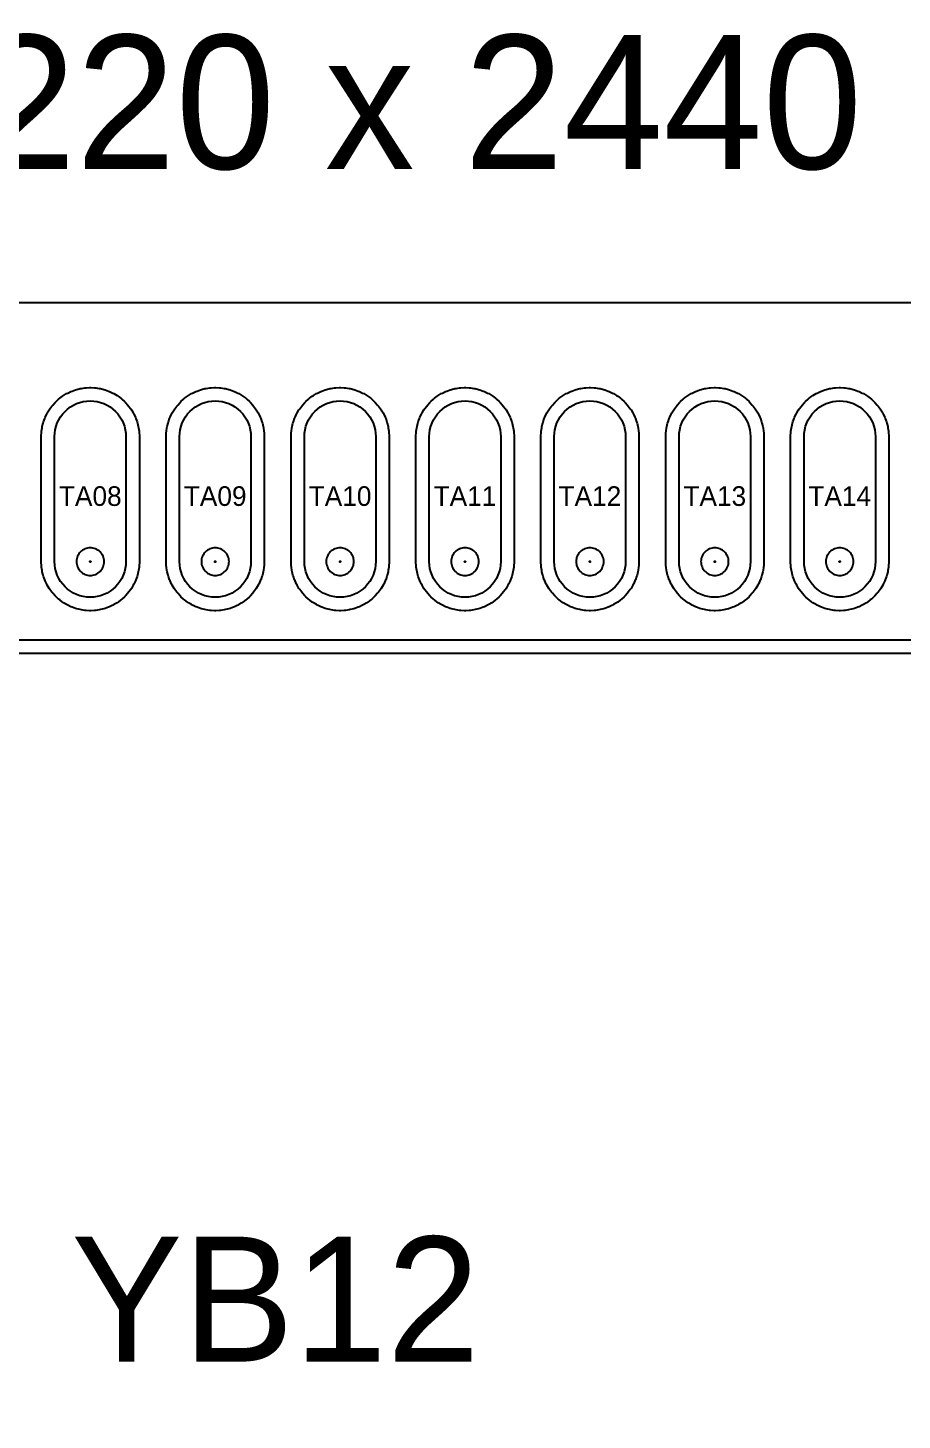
# Model space of a CAD drawing. Header units: millimetres. Extents: x 0 to 8220, y 0 to 2502.
# Drawn here: x 6064 to 6260, y 2189.6 to 2501.6 of the extents above; entities that cross this region are included whole.
import ezdxf
from ezdxf.enums import TextEntityAlignment as Align

# ---------------------------------------------------------------- set-up
doc = ezdxf.new("R2010")
doc.units = ezdxf.units.MM
for name, color, linetype in [('CALADO_INTERIOR', 5, 'Continuous'), ('CORTE_EXT', 1, 'Continuous'), ('HOJA', 8, 'Continuous'), ('TEXTO', 7, 'Continuous'), ('TRAYECTORIA_EXT_FRESA6', 11, 'Continuous'), ('TRAYECTORIA_INT_FRESA6', 150, 'Continuous')]:
    doc.layers.add(name, color=color, linetype=linetype)

msp = doc.modelspace()

# ---------------------------------------------------------------- linework, layer by layer
at = {"layer": 'CALADO_INTERIOR'}
for points in [[(6077.7, 2385.09), (6077.4, 2385.04), (6077.1, 2384.97), (6076.81, 2384.86), (6076.54, 2384.73), (6076.28, 2384.58), (6076.03, 2384.4), (6075.81, 2384.19), (6075.6, 2383.97), (6075.42, 2383.72), (6075.27, 2383.46), (6075.14, 2383.19), (6075.03, 2382.9), (6074.96, 2382.6), (6074.91, 2382.3), (6074.9, 2382), (6074.91, 2381.7), (6074.96, 2381.4), (6075.03, 2381.1), (6075.14, 2380.81), (6075.27, 2380.54), (6075.42, 2380.28), (6075.6, 2380.03), (6075.81, 2379.81), (6076.03, 2379.6), (6076.28, 2379.42), (6076.54, 2379.27), (6076.81, 2379.14), (6077.1, 2379.03), (6077.4, 2378.96), (6077.7, 2378.91), (6078, 2378.9), (6078.3, 2378.91), (6078.6, 2378.96), (6078.9, 2379.03), (6079.19, 2379.14), (6079.46, 2379.27), (6079.72, 2379.42), (6079.97, 2379.6), (6080.19, 2379.81), (6080.4, 2380.03), (6080.58, 2380.28), (6080.73, 2380.54), (6080.86, 2380.81), (6080.97, 2381.1), (6081.04, 2381.4), (6081.09, 2381.7), (6081.1, 2382), (6081.09, 2382.3), (6081.04, 2382.6), (6080.97, 2382.9), (6080.86, 2383.19), (6080.73, 2383.46), (6080.58, 2383.72), (6080.4, 2383.97), (6080.19, 2384.19), (6079.97, 2384.4), (6079.72, 2384.58), (6079.46, 2384.73), (6079.19, 2384.86), (6078.9, 2384.97), (6078.6, 2385.04), (6078.3, 2385.09), (6078, 2385.1)], [(6105.7, 2385.09), (6105.4, 2385.04), (6105.1, 2384.97), (6104.81, 2384.86), (6104.54, 2384.73), (6104.28, 2384.58), (6104.03, 2384.4), (6103.81, 2384.19), (6103.6, 2383.97), (6103.42, 2383.72), (6103.27, 2383.46), (6103.14, 2383.19), (6103.03, 2382.9), (6102.96, 2382.6), (6102.91, 2382.3), (6102.9, 2382), (6102.91, 2381.7), (6102.96, 2381.4), (6103.03, 2381.1), (6103.14, 2380.81), (6103.27, 2380.54), (6103.42, 2380.28), (6103.6, 2380.03), (6103.81, 2379.81), (6104.03, 2379.6), (6104.28, 2379.42), (6104.54, 2379.27), (6104.81, 2379.14), (6105.1, 2379.03), (6105.4, 2378.96), (6105.7, 2378.91), (6106, 2378.9), (6106.3, 2378.91), (6106.6, 2378.96), (6106.9, 2379.03), (6107.19, 2379.14), (6107.46, 2379.27), (6107.72, 2379.42), (6107.97, 2379.6), (6108.19, 2379.81), (6108.4, 2380.03), (6108.58, 2380.28), (6108.73, 2380.54), (6108.86, 2380.81), (6108.97, 2381.1), (6109.04, 2381.4), (6109.09, 2381.7), (6109.1, 2382), (6109.09, 2382.3), (6109.04, 2382.6), (6108.97, 2382.9), (6108.86, 2383.19), (6108.73, 2383.46), (6108.58, 2383.72), (6108.4, 2383.97), (6108.19, 2384.19), (6107.97, 2384.4), (6107.72, 2384.58), (6107.46, 2384.73), (6107.19, 2384.86), (6106.9, 2384.97), (6106.6, 2385.04), (6106.3, 2385.09), (6106, 2385.1)], [(6133.7, 2385.09), (6133.4, 2385.04), (6133.1, 2384.97), (6132.81, 2384.86), (6132.54, 2384.73), (6132.28, 2384.58), (6132.03, 2384.4), (6131.81, 2384.19), (6131.6, 2383.97), (6131.42, 2383.72), (6131.27, 2383.46), (6131.14, 2383.19), (6131.03, 2382.9), (6130.96, 2382.6), (6130.91, 2382.3), (6130.9, 2382), (6130.91, 2381.7), (6130.96, 2381.4), (6131.03, 2381.1), (6131.14, 2380.81), (6131.27, 2380.54), (6131.42, 2380.28), (6131.6, 2380.03), (6131.81, 2379.81), (6132.03, 2379.6), (6132.28, 2379.42), (6132.54, 2379.27), (6132.81, 2379.14), (6133.1, 2379.03), (6133.4, 2378.96), (6133.7, 2378.91), (6134, 2378.9), (6134.3, 2378.91), (6134.6, 2378.96), (6134.9, 2379.03), (6135.19, 2379.14), (6135.46, 2379.27), (6135.72, 2379.42), (6135.97, 2379.6), (6136.19, 2379.81), (6136.4, 2380.03), (6136.58, 2380.28), (6136.73, 2380.54), (6136.86, 2380.81), (6136.97, 2381.1), (6137.04, 2381.4), (6137.09, 2381.7), (6137.1, 2382), (6137.09, 2382.3), (6137.04, 2382.6), (6136.97, 2382.9), (6136.86, 2383.19), (6136.73, 2383.46), (6136.58, 2383.72), (6136.4, 2383.97), (6136.19, 2384.19), (6135.97, 2384.4), (6135.72, 2384.58), (6135.46, 2384.73), (6135.19, 2384.86), (6134.9, 2384.97), (6134.6, 2385.04), (6134.3, 2385.09), (6134, 2385.1)], [(6161.7, 2385.09), (6161.4, 2385.04), (6161.1, 2384.97), (6160.81, 2384.86), (6160.54, 2384.73), (6160.28, 2384.58), (6160.03, 2384.4), (6159.81, 2384.19), (6159.6, 2383.97), (6159.42, 2383.72), (6159.27, 2383.46), (6159.14, 2383.19), (6159.03, 2382.9), (6158.96, 2382.6), (6158.91, 2382.3), (6158.9, 2382), (6158.91, 2381.7), (6158.96, 2381.4), (6159.03, 2381.1), (6159.14, 2380.81), (6159.27, 2380.54), (6159.42, 2380.28), (6159.6, 2380.03), (6159.81, 2379.81), (6160.03, 2379.6), (6160.28, 2379.42), (6160.54, 2379.27), (6160.81, 2379.14), (6161.1, 2379.03), (6161.4, 2378.96), (6161.7, 2378.91), (6162, 2378.9), (6162.3, 2378.91), (6162.6, 2378.96), (6162.9, 2379.03), (6163.19, 2379.14), (6163.46, 2379.27), (6163.72, 2379.42), (6163.97, 2379.6), (6164.19, 2379.81), (6164.4, 2380.03), (6164.58, 2380.28), (6164.73, 2380.54), (6164.86, 2380.81), (6164.97, 2381.1), (6165.04, 2381.4), (6165.09, 2381.7), (6165.1, 2382), (6165.09, 2382.3), (6165.04, 2382.6), (6164.97, 2382.9), (6164.86, 2383.19), (6164.73, 2383.46), (6164.58, 2383.72), (6164.4, 2383.97), (6164.19, 2384.19), (6163.97, 2384.4), (6163.72, 2384.58), (6163.46, 2384.73), (6163.19, 2384.86), (6162.9, 2384.97), (6162.6, 2385.04), (6162.3, 2385.09), (6162, 2385.1)], [(6189.7, 2385.09), (6189.4, 2385.04), (6189.1, 2384.97), (6188.81, 2384.86), (6188.54, 2384.73), (6188.28, 2384.58), (6188.03, 2384.4), (6187.81, 2384.19), (6187.6, 2383.97), (6187.42, 2383.72), (6187.27, 2383.46), (6187.14, 2383.19), (6187.03, 2382.9), (6186.96, 2382.6), (6186.91, 2382.3), (6186.9, 2382), (6186.91, 2381.7), (6186.96, 2381.4), (6187.03, 2381.1), (6187.14, 2380.81), (6187.27, 2380.54), (6187.42, 2380.28), (6187.6, 2380.03), (6187.81, 2379.81), (6188.03, 2379.6), (6188.28, 2379.42), (6188.54, 2379.27), (6188.81, 2379.14), (6189.1, 2379.03), (6189.4, 2378.96), (6189.7, 2378.91), (6190, 2378.9), (6190.3, 2378.91), (6190.6, 2378.96), (6190.9, 2379.03), (6191.19, 2379.14), (6191.46, 2379.27), (6191.72, 2379.42), (6191.97, 2379.6), (6192.19, 2379.81), (6192.4, 2380.03), (6192.58, 2380.28), (6192.73, 2380.54), (6192.86, 2380.81), (6192.97, 2381.1), (6193.04, 2381.4), (6193.09, 2381.7), (6193.1, 2382), (6193.09, 2382.3), (6193.04, 2382.6), (6192.97, 2382.9), (6192.86, 2383.19), (6192.73, 2383.46), (6192.58, 2383.72), (6192.4, 2383.97), (6192.19, 2384.19), (6191.97, 2384.4), (6191.72, 2384.58), (6191.46, 2384.73), (6191.19, 2384.86), (6190.9, 2384.97), (6190.6, 2385.04), (6190.3, 2385.09), (6190, 2385.1)], [(6217.7, 2385.09), (6217.4, 2385.04), (6217.1, 2384.97), (6216.81, 2384.86), (6216.54, 2384.73), (6216.28, 2384.58), (6216.03, 2384.4), (6215.81, 2384.19), (6215.6, 2383.97), (6215.42, 2383.72), (6215.27, 2383.46), (6215.14, 2383.19), (6215.03, 2382.9), (6214.96, 2382.6), (6214.91, 2382.3), (6214.9, 2382), (6214.91, 2381.7), (6214.96, 2381.4), (6215.03, 2381.1), (6215.14, 2380.81), (6215.27, 2380.54), (6215.42, 2380.28), (6215.6, 2380.03), (6215.81, 2379.81), (6216.03, 2379.6), (6216.28, 2379.42), (6216.54, 2379.27), (6216.81, 2379.14), (6217.1, 2379.03), (6217.4, 2378.96), (6217.7, 2378.91), (6218, 2378.9), (6218.3, 2378.91), (6218.6, 2378.96), (6218.9, 2379.03), (6219.19, 2379.14), (6219.46, 2379.27), (6219.72, 2379.42), (6219.97, 2379.6), (6220.19, 2379.81), (6220.4, 2380.03), (6220.58, 2380.28), (6220.73, 2380.54), (6220.86, 2380.81), (6220.97, 2381.1), (6221.04, 2381.4), (6221.09, 2381.7), (6221.1, 2382), (6221.09, 2382.3), (6221.04, 2382.6), (6220.97, 2382.9), (6220.86, 2383.19), (6220.73, 2383.46), (6220.58, 2383.72), (6220.4, 2383.97), (6220.19, 2384.19), (6219.97, 2384.4), (6219.72, 2384.58), (6219.46, 2384.73), (6219.19, 2384.86), (6218.9, 2384.97), (6218.6, 2385.04), (6218.3, 2385.09), (6218, 2385.1)], [(6245.7, 2385.09), (6245.4, 2385.04), (6245.1, 2384.97), (6244.81, 2384.86), (6244.54, 2384.73), (6244.28, 2384.58), (6244.03, 2384.4), (6243.81, 2384.19), (6243.6, 2383.97), (6243.42, 2383.72), (6243.27, 2383.46), (6243.14, 2383.19), (6243.03, 2382.9), (6242.96, 2382.6), (6242.91, 2382.3), (6242.9, 2382), (6242.91, 2381.7), (6242.96, 2381.4), (6243.03, 2381.1), (6243.14, 2380.81), (6243.27, 2380.54), (6243.42, 2380.28), (6243.6, 2380.03), (6243.81, 2379.81), (6244.03, 2379.6), (6244.28, 2379.42), (6244.54, 2379.27), (6244.81, 2379.14), (6245.1, 2379.03), (6245.4, 2378.96), (6245.7, 2378.91), (6246, 2378.9), (6246.3, 2378.91), (6246.6, 2378.96), (6246.9, 2379.03), (6247.19, 2379.14), (6247.46, 2379.27), (6247.72, 2379.42), (6247.97, 2379.6), (6248.19, 2379.81), (6248.4, 2380.03), (6248.58, 2380.28), (6248.73, 2380.54), (6248.86, 2380.81), (6248.97, 2381.1), (6249.04, 2381.4), (6249.09, 2381.7), (6249.1, 2382), (6249.09, 2382.3), (6249.04, 2382.6), (6248.97, 2382.9), (6248.86, 2383.19), (6248.73, 2383.46), (6248.58, 2383.72), (6248.4, 2383.97), (6248.19, 2384.19), (6247.97, 2384.4), (6247.72, 2384.58), (6247.46, 2384.73), (6247.19, 2384.86), (6246.9, 2384.97), (6246.6, 2385.04), (6246.3, 2385.09), (6246, 2385.1)]]:
    msp.add_lwpolyline(points, close=True, dxfattribs=at)
at = {"layer": 'CORTE_EXT'}
for points in [[(6070.04, 2410.78), (6070.15, 2411.56), (6070.34, 2412.32), (6070.61, 2413.06), (6070.94, 2413.77), (6071.35, 2414.44), (6071.82, 2415.08), (6072.34, 2415.66), (6072.92, 2416.18), (6073.56, 2416.65), (6074.23, 2417.06), (6074.94, 2417.39), (6075.68, 2417.66), (6076.44, 2417.85), (6077.22, 2417.96), (6078, 2418), (6078.78, 2417.96), (6079.56, 2417.85), (6080.32, 2417.66), (6081.06, 2417.39), (6081.77, 2417.06), (6082.44, 2416.65), (6083.08, 2416.18), (6083.66, 2415.66), (6084.18, 2415.08), (6084.65, 2414.44), (6085.06, 2413.77), (6085.39, 2413.06), (6085.66, 2412.32), (6085.85, 2411.56), (6085.96, 2410.78), (6086, 2410), (6086, 2382), (6085.96, 2381.22), (6085.85, 2380.44), (6085.66, 2379.68), (6085.39, 2378.94), (6085.06, 2378.23), (6084.65, 2377.56), (6084.18, 2376.92), (6083.66, 2376.34), (6083.08, 2375.82), (6082.44, 2375.35), (6081.77, 2374.94), (6081.06, 2374.61), (6080.32, 2374.34), (6079.56, 2374.15), (6078.78, 2374.04), (6078, 2374), (6077.22, 2374.04), (6076.44, 2374.15), (6075.68, 2374.34), (6074.94, 2374.61), (6074.23, 2374.94), (6073.56, 2375.35), (6072.92, 2375.82), (6072.34, 2376.34), (6071.82, 2376.92), (6071.35, 2377.56), (6070.94, 2378.23), (6070.61, 2378.94), (6070.34, 2379.68), (6070.15, 2380.44), (6070.04, 2381.22), (6070, 2382), (6070, 2410)], [(6098.04, 2410.78), (6098.15, 2411.56), (6098.34, 2412.32), (6098.61, 2413.06), (6098.94, 2413.77), (6099.35, 2414.44), (6099.82, 2415.08), (6100.34, 2415.66), (6100.92, 2416.18), (6101.56, 2416.65), (6102.23, 2417.06), (6102.94, 2417.39), (6103.68, 2417.66), (6104.44, 2417.85), (6105.22, 2417.96), (6106, 2418), (6106.78, 2417.96), (6107.56, 2417.85), (6108.32, 2417.66), (6109.06, 2417.39), (6109.77, 2417.06), (6110.44, 2416.65), (6111.08, 2416.18), (6111.66, 2415.66), (6112.18, 2415.08), (6112.65, 2414.44), (6113.06, 2413.77), (6113.39, 2413.06), (6113.66, 2412.32), (6113.85, 2411.56), (6113.96, 2410.78), (6114, 2410), (6114, 2382), (6113.96, 2381.22), (6113.85, 2380.44), (6113.66, 2379.68), (6113.39, 2378.94), (6113.06, 2378.23), (6112.65, 2377.56), (6112.18, 2376.92), (6111.66, 2376.34), (6111.08, 2375.82), (6110.44, 2375.35), (6109.77, 2374.94), (6109.06, 2374.61), (6108.32, 2374.34), (6107.56, 2374.15), (6106.78, 2374.04), (6106, 2374), (6105.22, 2374.04), (6104.44, 2374.15), (6103.68, 2374.34), (6102.94, 2374.61), (6102.23, 2374.94), (6101.56, 2375.35), (6100.92, 2375.82), (6100.34, 2376.34), (6099.82, 2376.92), (6099.35, 2377.56), (6098.94, 2378.23), (6098.61, 2378.94), (6098.34, 2379.68), (6098.15, 2380.44), (6098.04, 2381.22), (6098, 2382), (6098, 2410)], [(6126.04, 2410.78), (6126.15, 2411.56), (6126.34, 2412.32), (6126.61, 2413.06), (6126.94, 2413.77), (6127.35, 2414.44), (6127.82, 2415.08), (6128.34, 2415.66), (6128.92, 2416.18), (6129.56, 2416.65), (6130.23, 2417.06), (6130.94, 2417.39), (6131.68, 2417.66), (6132.44, 2417.85), (6133.22, 2417.96), (6134, 2418), (6134.78, 2417.96), (6135.56, 2417.85), (6136.32, 2417.66), (6137.06, 2417.39), (6137.77, 2417.06), (6138.44, 2416.65), (6139.08, 2416.18), (6139.66, 2415.66), (6140.18, 2415.08), (6140.65, 2414.44), (6141.06, 2413.77), (6141.39, 2413.06), (6141.66, 2412.32), (6141.85, 2411.56), (6141.96, 2410.78), (6142, 2410), (6142, 2382), (6141.96, 2381.22), (6141.85, 2380.44), (6141.66, 2379.68), (6141.39, 2378.94), (6141.06, 2378.23), (6140.65, 2377.56), (6140.18, 2376.92), (6139.66, 2376.34), (6139.08, 2375.82), (6138.44, 2375.35), (6137.77, 2374.94), (6137.06, 2374.61), (6136.32, 2374.34), (6135.56, 2374.15), (6134.78, 2374.04), (6134, 2374), (6133.22, 2374.04), (6132.44, 2374.15), (6131.68, 2374.34), (6130.94, 2374.61), (6130.23, 2374.94), (6129.56, 2375.35), (6128.92, 2375.82), (6128.34, 2376.34), (6127.82, 2376.92), (6127.35, 2377.56), (6126.94, 2378.23), (6126.61, 2378.94), (6126.34, 2379.68), (6126.15, 2380.44), (6126.04, 2381.22), (6126, 2382), (6126, 2410)], [(6154.04, 2410.78), (6154.15, 2411.56), (6154.34, 2412.32), (6154.61, 2413.06), (6154.94, 2413.77), (6155.35, 2414.44), (6155.82, 2415.08), (6156.34, 2415.66), (6156.92, 2416.18), (6157.56, 2416.65), (6158.23, 2417.06), (6158.94, 2417.39), (6159.68, 2417.66), (6160.44, 2417.85), (6161.22, 2417.96), (6162, 2418), (6162.78, 2417.96), (6163.56, 2417.85), (6164.32, 2417.66), (6165.06, 2417.39), (6165.77, 2417.06), (6166.44, 2416.65), (6167.08, 2416.18), (6167.66, 2415.66), (6168.18, 2415.08), (6168.65, 2414.44), (6169.06, 2413.77), (6169.39, 2413.06), (6169.66, 2412.32), (6169.85, 2411.56), (6169.96, 2410.78), (6170, 2410), (6170, 2382), (6169.96, 2381.22), (6169.85, 2380.44), (6169.66, 2379.68), (6169.39, 2378.94), (6169.06, 2378.23), (6168.65, 2377.56), (6168.18, 2376.92), (6167.66, 2376.34), (6167.08, 2375.82), (6166.44, 2375.35), (6165.77, 2374.94), (6165.06, 2374.61), (6164.32, 2374.34), (6163.56, 2374.15), (6162.78, 2374.04), (6162, 2374), (6161.22, 2374.04), (6160.44, 2374.15), (6159.68, 2374.34), (6158.94, 2374.61), (6158.23, 2374.94), (6157.56, 2375.35), (6156.92, 2375.82), (6156.34, 2376.34), (6155.82, 2376.92), (6155.35, 2377.56), (6154.94, 2378.23), (6154.61, 2378.94), (6154.34, 2379.68), (6154.15, 2380.44), (6154.04, 2381.22), (6154, 2382), (6154, 2410)], [(6182.04, 2410.78), (6182.15, 2411.56), (6182.34, 2412.32), (6182.61, 2413.06), (6182.94, 2413.77), (6183.35, 2414.44), (6183.82, 2415.08), (6184.34, 2415.66), (6184.92, 2416.18), (6185.56, 2416.65), (6186.23, 2417.06), (6186.94, 2417.39), (6187.68, 2417.66), (6188.44, 2417.85), (6189.22, 2417.96), (6190, 2418), (6190.78, 2417.96), (6191.56, 2417.85), (6192.32, 2417.66), (6193.06, 2417.39), (6193.77, 2417.06), (6194.44, 2416.65), (6195.08, 2416.18), (6195.66, 2415.66), (6196.18, 2415.08), (6196.65, 2414.44), (6197.06, 2413.77), (6197.39, 2413.06), (6197.66, 2412.32), (6197.85, 2411.56), (6197.96, 2410.78), (6198, 2410), (6198, 2382), (6197.96, 2381.22), (6197.85, 2380.44), (6197.66, 2379.68), (6197.39, 2378.94), (6197.06, 2378.23), (6196.65, 2377.56), (6196.18, 2376.92), (6195.66, 2376.34), (6195.08, 2375.82), (6194.44, 2375.35), (6193.77, 2374.94), (6193.06, 2374.61), (6192.32, 2374.34), (6191.56, 2374.15), (6190.78, 2374.04), (6190, 2374), (6189.22, 2374.04), (6188.44, 2374.15), (6187.68, 2374.34), (6186.94, 2374.61), (6186.23, 2374.94), (6185.56, 2375.35), (6184.92, 2375.82), (6184.34, 2376.34), (6183.82, 2376.92), (6183.35, 2377.56), (6182.94, 2378.23), (6182.61, 2378.94), (6182.34, 2379.68), (6182.15, 2380.44), (6182.04, 2381.22), (6182, 2382), (6182, 2410)], [(6210.04, 2410.78), (6210.15, 2411.56), (6210.34, 2412.32), (6210.61, 2413.06), (6210.94, 2413.77), (6211.35, 2414.44), (6211.82, 2415.08), (6212.34, 2415.66), (6212.92, 2416.18), (6213.56, 2416.65), (6214.23, 2417.06), (6214.94, 2417.39), (6215.68, 2417.66), (6216.44, 2417.85), (6217.22, 2417.96), (6218, 2418), (6218.78, 2417.96), (6219.56, 2417.85), (6220.32, 2417.66), (6221.06, 2417.39), (6221.77, 2417.06), (6222.44, 2416.65), (6223.08, 2416.18), (6223.66, 2415.66), (6224.18, 2415.08), (6224.65, 2414.44), (6225.06, 2413.77), (6225.39, 2413.06), (6225.66, 2412.32), (6225.85, 2411.56), (6225.96, 2410.78), (6226, 2410), (6226, 2382), (6225.96, 2381.22), (6225.85, 2380.44), (6225.66, 2379.68), (6225.39, 2378.94), (6225.06, 2378.23), (6224.65, 2377.56), (6224.18, 2376.92), (6223.66, 2376.34), (6223.08, 2375.82), (6222.44, 2375.35), (6221.77, 2374.94), (6221.06, 2374.61), (6220.32, 2374.34), (6219.56, 2374.15), (6218.78, 2374.04), (6218, 2374), (6217.22, 2374.04), (6216.44, 2374.15), (6215.68, 2374.34), (6214.94, 2374.61), (6214.23, 2374.94), (6213.56, 2375.35), (6212.92, 2375.82), (6212.34, 2376.34), (6211.82, 2376.92), (6211.35, 2377.56), (6210.94, 2378.23), (6210.61, 2378.94), (6210.34, 2379.68), (6210.15, 2380.44), (6210.04, 2381.22), (6210, 2382), (6210, 2410)], [(6238.04, 2410.78), (6238.15, 2411.56), (6238.34, 2412.32), (6238.61, 2413.06), (6238.94, 2413.77), (6239.35, 2414.44), (6239.82, 2415.08), (6240.34, 2415.66), (6240.92, 2416.18), (6241.56, 2416.65), (6242.23, 2417.06), (6242.94, 2417.39), (6243.68, 2417.66), (6244.44, 2417.85), (6245.22, 2417.96), (6246, 2418), (6246.78, 2417.96), (6247.56, 2417.85), (6248.32, 2417.66), (6249.06, 2417.39), (6249.77, 2417.06), (6250.44, 2416.65), (6251.08, 2416.18), (6251.66, 2415.66), (6252.18, 2415.08), (6252.65, 2414.44), (6253.06, 2413.77), (6253.39, 2413.06), (6253.66, 2412.32), (6253.85, 2411.56), (6253.96, 2410.78), (6254, 2410), (6254, 2382), (6253.96, 2381.22), (6253.85, 2380.44), (6253.66, 2379.68), (6253.39, 2378.94), (6253.06, 2378.23), (6252.65, 2377.56), (6252.18, 2376.92), (6251.66, 2376.34), (6251.08, 2375.82), (6250.44, 2375.35), (6249.77, 2374.94), (6249.06, 2374.61), (6248.32, 2374.34), (6247.56, 2374.15), (6246.78, 2374.04), (6246, 2374), (6245.22, 2374.04), (6244.44, 2374.15), (6243.68, 2374.34), (6242.94, 2374.61), (6242.23, 2374.94), (6241.56, 2375.35), (6240.92, 2375.82), (6240.34, 2376.34), (6239.82, 2376.92), (6239.35, 2377.56), (6238.94, 2378.23), (6238.61, 2378.94), (6238.34, 2379.68), (6238.15, 2380.44), (6238.04, 2381.22), (6238, 2382), (6238, 2410)]]:
    msp.add_lwpolyline(points, close=True, dxfattribs=at)
msp.add_lwpolyline([(5613, 2361.5), (6626, 2361.5)], dxfattribs=at)
at = {"layer": 'HOJA'}
msp.add_lwpolyline([(5600, 0), (6820, 0), (6820, 2440), (5600, 2440)], close=True, dxfattribs=at)
at = {"layer": 'TRAYECTORIA_EXT_FRESA6'}
for points in [[(6067.04, 2410.93), (6067.07, 2411.22), (6067.19, 2412), (6067.24, 2412.29), (6067.43, 2413.05), (6067.52, 2413.33), (6067.78, 2414.07), (6067.9, 2414.34), (6068.23, 2415.05), (6068.37, 2415.31), (6068.78, 2415.99), (6068.94, 2416.23), (6069.41, 2416.86), (6069.59, 2417.09), (6070.12, 2417.67), (6070.33, 2417.88), (6070.91, 2418.41), (6071.14, 2418.59), (6071.77, 2419.06), (6072.01, 2419.22), (6072.69, 2419.63), (6072.95, 2419.77), (6073.66, 2420.1), (6073.93, 2420.22), (6074.67, 2420.48), (6074.95, 2420.57), (6075.71, 2420.76), (6076, 2420.81), (6076.78, 2420.93), (6077.07, 2420.96), (6077.85, 2421), (6078.15, 2421), (6078.93, 2420.96), (6079.22, 2420.93), (6080, 2420.81), (6080.29, 2420.76), (6081.05, 2420.57), (6081.33, 2420.48), (6082.07, 2420.22), (6082.34, 2420.1), (6083.05, 2419.77), (6083.31, 2419.63), (6083.99, 2419.22), (6084.23, 2419.06), (6084.86, 2418.59), (6085.09, 2418.41), (6085.67, 2417.88), (6085.88, 2417.67), (6086.41, 2417.09), (6086.59, 2416.86), (6087.06, 2416.23), (6087.22, 2415.99), (6087.63, 2415.31), (6087.77, 2415.05), (6088.1, 2414.34), (6088.22, 2414.07), (6088.48, 2413.33), (6088.57, 2413.05), (6088.76, 2412.29), (6088.81, 2412), (6088.93, 2411.22), (6088.96, 2410.93), (6089, 2410.15), (6089, 2410), (6089, 2382), (6089, 2381.85), (6088.96, 2381.07), (6088.93, 2380.78), (6088.81, 2380), (6088.76, 2379.71), (6088.57, 2378.95), (6088.48, 2378.67), (6088.22, 2377.93), (6088.1, 2377.66), (6087.77, 2376.95), (6087.63, 2376.69), (6087.22, 2376.01), (6087.06, 2375.77), (6086.59, 2375.14), (6086.41, 2374.91), (6085.88, 2374.33), (6085.67, 2374.12), (6085.09, 2373.59), (6084.86, 2373.41), (6084.23, 2372.94), (6083.99, 2372.78), (6083.31, 2372.37), (6083.05, 2372.23), (6082.34, 2371.9), (6082.07, 2371.78), (6081.33, 2371.52), (6081.05, 2371.43), (6080.29, 2371.24), (6080, 2371.19), (6079.22, 2371.07), (6078.93, 2371.04), (6078.15, 2371), (6077.85, 2371), (6077.07, 2371.04), (6076.78, 2371.07), (6076, 2371.19), (6075.71, 2371.24), (6074.95, 2371.43), (6074.67, 2371.52), (6073.93, 2371.78), (6073.66, 2371.9), (6072.95, 2372.23), (6072.69, 2372.37), (6072.01, 2372.78), (6071.77, 2372.94), (6071.14, 2373.41), (6070.91, 2373.59), (6070.33, 2374.12), (6070.12, 2374.33), (6069.59, 2374.91), (6069.41, 2375.14), (6068.94, 2375.77), (6068.78, 2376.01), (6068.37, 2376.69), (6068.23, 2376.95), (6067.9, 2377.66), (6067.78, 2377.93), (6067.52, 2378.67), (6067.43, 2378.95), (6067.24, 2379.71), (6067.19, 2380), (6067.07, 2380.78), (6067.04, 2381.07), (6067, 2381.85), (6067, 2382), (6067, 2410), (6067, 2410.15)], [(6095.04, 2410.93), (6095.07, 2411.22), (6095.19, 2412), (6095.24, 2412.29), (6095.43, 2413.05), (6095.52, 2413.33), (6095.78, 2414.07), (6095.9, 2414.34), (6096.23, 2415.05), (6096.37, 2415.31), (6096.78, 2415.99), (6096.94, 2416.23), (6097.41, 2416.86), (6097.59, 2417.09), (6098.12, 2417.67), (6098.33, 2417.88), (6098.91, 2418.41), (6099.14, 2418.59), (6099.77, 2419.06), (6100.01, 2419.22), (6100.69, 2419.63), (6100.95, 2419.77), (6101.66, 2420.1), (6101.93, 2420.22), (6102.67, 2420.48), (6102.95, 2420.57), (6103.71, 2420.76), (6104, 2420.81), (6104.78, 2420.93), (6105.07, 2420.96), (6105.85, 2421), (6106.15, 2421), (6106.93, 2420.96), (6107.22, 2420.93), (6108, 2420.81), (6108.29, 2420.76), (6109.05, 2420.57), (6109.33, 2420.48), (6110.07, 2420.22), (6110.34, 2420.1), (6111.05, 2419.77), (6111.31, 2419.63), (6111.99, 2419.22), (6112.23, 2419.06), (6112.86, 2418.59), (6113.09, 2418.41), (6113.67, 2417.88), (6113.88, 2417.67), (6114.41, 2417.09), (6114.59, 2416.86), (6115.06, 2416.23), (6115.22, 2415.99), (6115.63, 2415.31), (6115.77, 2415.05), (6116.1, 2414.34), (6116.22, 2414.07), (6116.48, 2413.33), (6116.57, 2413.05), (6116.76, 2412.29), (6116.81, 2412), (6116.93, 2411.22), (6116.96, 2410.93), (6117, 2410.15), (6117, 2410), (6117, 2382), (6117, 2381.85), (6116.96, 2381.07), (6116.93, 2380.78), (6116.81, 2380), (6116.76, 2379.71), (6116.57, 2378.95), (6116.48, 2378.67), (6116.22, 2377.93), (6116.1, 2377.66), (6115.77, 2376.95), (6115.63, 2376.69), (6115.22, 2376.01), (6115.06, 2375.77), (6114.59, 2375.14), (6114.41, 2374.91), (6113.88, 2374.33), (6113.67, 2374.12), (6113.09, 2373.59), (6112.86, 2373.41), (6112.23, 2372.94), (6111.99, 2372.78), (6111.31, 2372.37), (6111.05, 2372.23), (6110.34, 2371.9), (6110.07, 2371.78), (6109.33, 2371.52), (6109.05, 2371.43), (6108.29, 2371.24), (6108, 2371.19), (6107.22, 2371.07), (6106.93, 2371.04), (6106.15, 2371), (6105.85, 2371), (6105.07, 2371.04), (6104.78, 2371.07), (6104, 2371.19), (6103.71, 2371.24), (6102.95, 2371.43), (6102.67, 2371.52), (6101.93, 2371.78), (6101.66, 2371.9), (6100.95, 2372.23), (6100.69, 2372.37), (6100.01, 2372.78), (6099.77, 2372.94), (6099.14, 2373.41), (6098.91, 2373.59), (6098.33, 2374.12), (6098.12, 2374.33), (6097.59, 2374.91), (6097.41, 2375.14), (6096.94, 2375.77), (6096.78, 2376.01), (6096.37, 2376.69), (6096.23, 2376.95), (6095.9, 2377.66), (6095.78, 2377.93), (6095.52, 2378.67), (6095.43, 2378.95), (6095.24, 2379.71), (6095.19, 2380), (6095.07, 2380.78), (6095.04, 2381.07), (6095, 2381.85), (6095, 2382), (6095, 2410), (6095, 2410.15)], [(6123.04, 2410.93), (6123.07, 2411.22), (6123.19, 2412), (6123.24, 2412.29), (6123.43, 2413.05), (6123.52, 2413.33), (6123.78, 2414.07), (6123.9, 2414.34), (6124.23, 2415.05), (6124.37, 2415.31), (6124.78, 2415.99), (6124.94, 2416.23), (6125.41, 2416.86), (6125.59, 2417.09), (6126.12, 2417.67), (6126.33, 2417.88), (6126.91, 2418.41), (6127.14, 2418.59), (6127.77, 2419.06), (6128.01, 2419.22), (6128.69, 2419.63), (6128.95, 2419.77), (6129.66, 2420.1), (6129.93, 2420.22), (6130.67, 2420.48), (6130.95, 2420.57), (6131.71, 2420.76), (6132, 2420.81), (6132.78, 2420.93), (6133.07, 2420.96), (6133.85, 2421), (6134.15, 2421), (6134.93, 2420.96), (6135.22, 2420.93), (6136, 2420.81), (6136.29, 2420.76), (6137.05, 2420.57), (6137.33, 2420.48), (6138.07, 2420.22), (6138.34, 2420.1), (6139.05, 2419.77), (6139.31, 2419.63), (6139.99, 2419.22), (6140.23, 2419.06), (6140.86, 2418.59), (6141.09, 2418.41), (6141.67, 2417.88), (6141.88, 2417.67), (6142.41, 2417.09), (6142.59, 2416.86), (6143.06, 2416.23), (6143.22, 2415.99), (6143.63, 2415.31), (6143.77, 2415.05), (6144.1, 2414.34), (6144.22, 2414.07), (6144.48, 2413.33), (6144.57, 2413.05), (6144.76, 2412.29), (6144.81, 2412), (6144.93, 2411.22), (6144.96, 2410.93), (6145, 2410.15), (6145, 2410), (6145, 2382), (6145, 2381.85), (6144.96, 2381.07), (6144.93, 2380.78), (6144.81, 2380), (6144.76, 2379.71), (6144.57, 2378.95), (6144.48, 2378.67), (6144.22, 2377.93), (6144.1, 2377.66), (6143.77, 2376.95), (6143.63, 2376.69), (6143.22, 2376.01), (6143.06, 2375.77), (6142.59, 2375.14), (6142.41, 2374.91), (6141.88, 2374.33), (6141.67, 2374.12), (6141.09, 2373.59), (6140.86, 2373.41), (6140.23, 2372.94), (6139.99, 2372.78), (6139.31, 2372.37), (6139.05, 2372.23), (6138.34, 2371.9), (6138.07, 2371.78), (6137.33, 2371.52), (6137.05, 2371.43), (6136.29, 2371.24), (6136, 2371.19), (6135.22, 2371.07), (6134.93, 2371.04), (6134.15, 2371), (6133.85, 2371), (6133.07, 2371.04), (6132.78, 2371.07), (6132, 2371.19), (6131.71, 2371.24), (6130.95, 2371.43), (6130.67, 2371.52), (6129.93, 2371.78), (6129.66, 2371.9), (6128.95, 2372.23), (6128.69, 2372.37), (6128.01, 2372.78), (6127.77, 2372.94), (6127.14, 2373.41), (6126.91, 2373.59), (6126.33, 2374.12), (6126.12, 2374.33), (6125.59, 2374.91), (6125.41, 2375.14), (6124.94, 2375.77), (6124.78, 2376.01), (6124.37, 2376.69), (6124.23, 2376.95), (6123.9, 2377.66), (6123.78, 2377.93), (6123.52, 2378.67), (6123.43, 2378.95), (6123.24, 2379.71), (6123.19, 2380), (6123.07, 2380.78), (6123.04, 2381.07), (6123, 2381.85), (6123, 2382), (6123, 2410), (6123, 2410.15)], [(6151.04, 2410.93), (6151.07, 2411.22), (6151.19, 2412), (6151.24, 2412.29), (6151.43, 2413.05), (6151.52, 2413.33), (6151.78, 2414.07), (6151.9, 2414.34), (6152.23, 2415.05), (6152.37, 2415.31), (6152.78, 2415.99), (6152.94, 2416.23), (6153.41, 2416.86), (6153.59, 2417.09), (6154.12, 2417.67), (6154.33, 2417.88), (6154.91, 2418.41), (6155.14, 2418.59), (6155.77, 2419.06), (6156.01, 2419.22), (6156.69, 2419.63), (6156.95, 2419.77), (6157.66, 2420.1), (6157.93, 2420.22), (6158.67, 2420.48), (6158.95, 2420.57), (6159.71, 2420.76), (6160, 2420.81), (6160.78, 2420.93), (6161.07, 2420.96), (6161.85, 2421), (6162.15, 2421), (6162.93, 2420.96), (6163.22, 2420.93), (6164, 2420.81), (6164.29, 2420.76), (6165.05, 2420.57), (6165.33, 2420.48), (6166.07, 2420.22), (6166.34, 2420.1), (6167.05, 2419.77), (6167.31, 2419.63), (6167.99, 2419.22), (6168.23, 2419.06), (6168.86, 2418.59), (6169.09, 2418.41), (6169.67, 2417.88), (6169.88, 2417.67), (6170.41, 2417.09), (6170.59, 2416.86), (6171.06, 2416.23), (6171.22, 2415.99), (6171.63, 2415.31), (6171.77, 2415.05), (6172.1, 2414.34), (6172.22, 2414.07), (6172.48, 2413.33), (6172.57, 2413.05), (6172.76, 2412.29), (6172.81, 2412), (6172.93, 2411.22), (6172.96, 2410.93), (6173, 2410.15), (6173, 2410), (6173, 2382), (6173, 2381.85), (6172.96, 2381.07), (6172.93, 2380.78), (6172.81, 2380), (6172.76, 2379.71), (6172.57, 2378.95), (6172.48, 2378.67), (6172.22, 2377.93), (6172.1, 2377.66), (6171.77, 2376.95), (6171.63, 2376.69), (6171.22, 2376.01), (6171.06, 2375.77), (6170.59, 2375.14), (6170.41, 2374.91), (6169.88, 2374.33), (6169.67, 2374.12), (6169.09, 2373.59), (6168.86, 2373.41), (6168.23, 2372.94), (6167.99, 2372.78), (6167.31, 2372.37), (6167.05, 2372.23), (6166.34, 2371.9), (6166.07, 2371.78), (6165.33, 2371.52), (6165.05, 2371.43), (6164.29, 2371.24), (6164, 2371.19), (6163.22, 2371.07), (6162.93, 2371.04), (6162.15, 2371), (6161.85, 2371), (6161.07, 2371.04), (6160.78, 2371.07), (6160, 2371.19), (6159.71, 2371.24), (6158.95, 2371.43), (6158.67, 2371.52), (6157.93, 2371.78), (6157.66, 2371.9), (6156.95, 2372.23), (6156.69, 2372.37), (6156.01, 2372.78), (6155.77, 2372.94), (6155.14, 2373.41), (6154.91, 2373.59), (6154.33, 2374.12), (6154.12, 2374.33), (6153.59, 2374.91), (6153.41, 2375.14), (6152.94, 2375.77), (6152.78, 2376.01), (6152.37, 2376.69), (6152.23, 2376.95), (6151.9, 2377.66), (6151.78, 2377.93), (6151.52, 2378.67), (6151.43, 2378.95), (6151.24, 2379.71), (6151.19, 2380), (6151.07, 2380.78), (6151.04, 2381.07), (6151, 2381.85), (6151, 2382), (6151, 2410), (6151, 2410.15)], [(6179.04, 2410.93), (6179.07, 2411.22), (6179.19, 2412), (6179.24, 2412.29), (6179.43, 2413.05), (6179.52, 2413.33), (6179.78, 2414.07), (6179.9, 2414.34), (6180.23, 2415.05), (6180.37, 2415.31), (6180.78, 2415.99), (6180.94, 2416.23), (6181.41, 2416.86), (6181.59, 2417.09), (6182.12, 2417.67), (6182.33, 2417.88), (6182.91, 2418.41), (6183.14, 2418.59), (6183.77, 2419.06), (6184.01, 2419.22), (6184.69, 2419.63), (6184.95, 2419.77), (6185.66, 2420.1), (6185.93, 2420.22), (6186.67, 2420.48), (6186.95, 2420.57), (6187.71, 2420.76), (6188, 2420.81), (6188.78, 2420.93), (6189.07, 2420.96), (6189.85, 2421), (6190.15, 2421), (6190.93, 2420.96), (6191.22, 2420.93), (6192, 2420.81), (6192.29, 2420.76), (6193.05, 2420.57), (6193.33, 2420.48), (6194.07, 2420.22), (6194.34, 2420.1), (6195.05, 2419.77), (6195.31, 2419.63), (6195.99, 2419.22), (6196.23, 2419.06), (6196.86, 2418.59), (6197.09, 2418.41), (6197.67, 2417.88), (6197.88, 2417.67), (6198.41, 2417.09), (6198.59, 2416.86), (6199.06, 2416.23), (6199.22, 2415.99), (6199.63, 2415.31), (6199.77, 2415.05), (6200.1, 2414.34), (6200.22, 2414.07), (6200.48, 2413.33), (6200.57, 2413.05), (6200.76, 2412.29), (6200.81, 2412), (6200.93, 2411.22), (6200.96, 2410.93), (6201, 2410.15), (6201, 2410), (6201, 2382), (6201, 2381.85), (6200.96, 2381.07), (6200.93, 2380.78), (6200.81, 2380), (6200.76, 2379.71), (6200.57, 2378.95), (6200.48, 2378.67), (6200.22, 2377.93), (6200.1, 2377.66), (6199.77, 2376.95), (6199.63, 2376.69), (6199.22, 2376.01), (6199.06, 2375.77), (6198.59, 2375.14), (6198.41, 2374.91), (6197.88, 2374.33), (6197.67, 2374.12), (6197.09, 2373.59), (6196.86, 2373.41), (6196.23, 2372.94), (6195.99, 2372.78), (6195.31, 2372.37), (6195.05, 2372.23), (6194.34, 2371.9), (6194.07, 2371.78), (6193.33, 2371.52), (6193.05, 2371.43), (6192.29, 2371.24), (6192, 2371.19), (6191.22, 2371.07), (6190.93, 2371.04), (6190.15, 2371), (6189.85, 2371), (6189.07, 2371.04), (6188.78, 2371.07), (6188, 2371.19), (6187.71, 2371.24), (6186.95, 2371.43), (6186.67, 2371.52), (6185.93, 2371.78), (6185.66, 2371.9), (6184.95, 2372.23), (6184.69, 2372.37), (6184.01, 2372.78), (6183.77, 2372.94), (6183.14, 2373.41), (6182.91, 2373.59), (6182.33, 2374.12), (6182.12, 2374.33), (6181.59, 2374.91), (6181.41, 2375.14), (6180.94, 2375.77), (6180.78, 2376.01), (6180.37, 2376.69), (6180.23, 2376.95), (6179.9, 2377.66), (6179.78, 2377.93), (6179.52, 2378.67), (6179.43, 2378.95), (6179.24, 2379.71), (6179.19, 2380), (6179.07, 2380.78), (6179.04, 2381.07), (6179, 2381.85), (6179, 2382), (6179, 2410), (6179, 2410.15)], [(6207.04, 2410.93), (6207.07, 2411.22), (6207.19, 2412), (6207.24, 2412.29), (6207.43, 2413.05), (6207.52, 2413.33), (6207.78, 2414.07), (6207.9, 2414.34), (6208.23, 2415.05), (6208.37, 2415.31), (6208.78, 2415.99), (6208.94, 2416.23), (6209.41, 2416.86), (6209.59, 2417.09), (6210.12, 2417.67), (6210.33, 2417.88), (6210.91, 2418.41), (6211.14, 2418.59), (6211.77, 2419.06), (6212.01, 2419.22), (6212.69, 2419.63), (6212.95, 2419.77), (6213.66, 2420.1), (6213.93, 2420.22), (6214.67, 2420.48), (6214.95, 2420.57), (6215.71, 2420.76), (6216, 2420.81), (6216.78, 2420.93), (6217.07, 2420.96), (6217.85, 2421), (6218.15, 2421), (6218.93, 2420.96), (6219.22, 2420.93), (6220, 2420.81), (6220.29, 2420.76), (6221.05, 2420.57), (6221.33, 2420.48), (6222.07, 2420.22), (6222.34, 2420.1), (6223.05, 2419.77), (6223.31, 2419.63), (6223.99, 2419.22), (6224.23, 2419.06), (6224.86, 2418.59), (6225.09, 2418.41), (6225.67, 2417.88), (6225.88, 2417.67), (6226.41, 2417.09), (6226.59, 2416.86), (6227.06, 2416.23), (6227.22, 2415.99), (6227.63, 2415.31), (6227.77, 2415.05), (6228.1, 2414.34), (6228.22, 2414.07), (6228.48, 2413.33), (6228.57, 2413.05), (6228.76, 2412.29), (6228.81, 2412), (6228.93, 2411.22), (6228.96, 2410.93), (6229, 2410.15), (6229, 2410), (6229, 2382), (6229, 2381.85), (6228.96, 2381.07), (6228.93, 2380.78), (6228.81, 2380), (6228.76, 2379.71), (6228.57, 2378.95), (6228.48, 2378.67), (6228.22, 2377.93), (6228.1, 2377.66), (6227.77, 2376.95), (6227.63, 2376.69), (6227.22, 2376.01), (6227.06, 2375.77), (6226.59, 2375.14), (6226.41, 2374.91), (6225.88, 2374.33), (6225.67, 2374.12), (6225.09, 2373.59), (6224.86, 2373.41), (6224.23, 2372.94), (6223.99, 2372.78), (6223.31, 2372.37), (6223.05, 2372.23), (6222.34, 2371.9), (6222.07, 2371.78), (6221.33, 2371.52), (6221.05, 2371.43), (6220.29, 2371.24), (6220, 2371.19), (6219.22, 2371.07), (6218.93, 2371.04), (6218.15, 2371), (6217.85, 2371), (6217.07, 2371.04), (6216.78, 2371.07), (6216, 2371.19), (6215.71, 2371.24), (6214.95, 2371.43), (6214.67, 2371.52), (6213.93, 2371.78), (6213.66, 2371.9), (6212.95, 2372.23), (6212.69, 2372.37), (6212.01, 2372.78), (6211.77, 2372.94), (6211.14, 2373.41), (6210.91, 2373.59), (6210.33, 2374.12), (6210.12, 2374.33), (6209.59, 2374.91), (6209.41, 2375.14), (6208.94, 2375.77), (6208.78, 2376.01), (6208.37, 2376.69), (6208.23, 2376.95), (6207.9, 2377.66), (6207.78, 2377.93), (6207.52, 2378.67), (6207.43, 2378.95), (6207.24, 2379.71), (6207.19, 2380), (6207.07, 2380.78), (6207.04, 2381.07), (6207, 2381.85), (6207, 2382), (6207, 2410), (6207, 2410.15)], [(6235.04, 2410.93), (6235.07, 2411.22), (6235.19, 2412), (6235.24, 2412.29), (6235.43, 2413.05), (6235.52, 2413.33), (6235.78, 2414.07), (6235.9, 2414.34), (6236.23, 2415.05), (6236.37, 2415.31), (6236.78, 2415.99), (6236.94, 2416.23), (6237.41, 2416.86), (6237.59, 2417.09), (6238.12, 2417.67), (6238.33, 2417.88), (6238.91, 2418.41), (6239.14, 2418.59), (6239.77, 2419.06), (6240.01, 2419.22), (6240.69, 2419.63), (6240.95, 2419.77), (6241.66, 2420.1), (6241.93, 2420.22), (6242.67, 2420.48), (6242.95, 2420.57), (6243.71, 2420.76), (6244, 2420.81), (6244.78, 2420.93), (6245.07, 2420.96), (6245.85, 2421), (6246.15, 2421), (6246.93, 2420.96), (6247.22, 2420.93), (6248, 2420.81), (6248.29, 2420.76), (6249.05, 2420.57), (6249.33, 2420.48), (6250.07, 2420.22), (6250.34, 2420.1), (6251.05, 2419.77), (6251.31, 2419.63), (6251.99, 2419.22), (6252.23, 2419.06), (6252.86, 2418.59), (6253.09, 2418.41), (6253.67, 2417.88), (6253.88, 2417.67), (6254.41, 2417.09), (6254.59, 2416.86), (6255.06, 2416.23), (6255.22, 2415.99), (6255.63, 2415.31), (6255.77, 2415.05), (6256.1, 2414.34), (6256.22, 2414.07), (6256.48, 2413.33), (6256.57, 2413.05), (6256.76, 2412.29), (6256.81, 2412), (6256.93, 2411.22), (6256.96, 2410.93), (6257, 2410.15), (6257, 2410), (6257, 2382), (6257, 2381.85), (6256.96, 2381.07), (6256.93, 2380.78), (6256.81, 2380), (6256.76, 2379.71), (6256.57, 2378.95), (6256.48, 2378.67), (6256.22, 2377.93), (6256.1, 2377.66), (6255.77, 2376.95), (6255.63, 2376.69), (6255.22, 2376.01), (6255.06, 2375.77), (6254.59, 2375.14), (6254.41, 2374.91), (6253.88, 2374.33), (6253.67, 2374.12), (6253.09, 2373.59), (6252.86, 2373.41), (6252.23, 2372.94), (6251.99, 2372.78), (6251.31, 2372.37), (6251.05, 2372.23), (6250.34, 2371.9), (6250.07, 2371.78), (6249.33, 2371.52), (6249.05, 2371.43), (6248.29, 2371.24), (6248, 2371.19), (6247.22, 2371.07), (6246.93, 2371.04), (6246.15, 2371), (6245.85, 2371), (6245.07, 2371.04), (6244.78, 2371.07), (6244, 2371.19), (6243.71, 2371.24), (6242.95, 2371.43), (6242.67, 2371.52), (6241.93, 2371.78), (6241.66, 2371.9), (6240.95, 2372.23), (6240.69, 2372.37), (6240.01, 2372.78), (6239.77, 2372.94), (6239.14, 2373.41), (6238.91, 2373.59), (6238.33, 2374.12), (6238.12, 2374.33), (6237.59, 2374.91), (6237.41, 2375.14), (6236.94, 2375.77), (6236.78, 2376.01), (6236.37, 2376.69), (6236.23, 2376.95), (6235.9, 2377.66), (6235.78, 2377.93), (6235.52, 2378.67), (6235.43, 2378.95), (6235.24, 2379.71), (6235.19, 2380), (6235.07, 2380.78), (6235.04, 2381.07), (6235, 2381.85), (6235, 2382), (6235, 2410), (6235, 2410.15)]]:
    msp.add_lwpolyline(points, close=True, dxfattribs=at)
msp.add_lwpolyline([(5613, 2364.5), (6626, 2364.5)], dxfattribs=at)
at = {"layer": 'TRAYECTORIA_INT_FRESA6'}
for points in [[(6077.99, 2382.1), (6078, 2382.1), (6078.01, 2382.1), (6078.02, 2382.09), (6078.03, 2382.09), (6078.04, 2382.09), (6078.05, 2382.09), (6078.05, 2382.08), (6078.06, 2382.07), (6078.07, 2382.07), (6078.07, 2382.06), (6078.08, 2382.05), (6078.09, 2382.05), (6078.09, 2382.04), (6078.09, 2382.03), (6078.09, 2382.02), (6078.1, 2382.01), (6078.1, 2382), (6078.1, 2381.99), (6078.09, 2381.98), (6078.09, 2381.97), (6078.09, 2381.96), (6078.09, 2381.95), (6078.08, 2381.95), (6078.07, 2381.94), (6078.07, 2381.93), (6078.06, 2381.93), (6078.05, 2381.92), (6078.05, 2381.91), (6078.04, 2381.91), (6078.03, 2381.91), (6078.02, 2381.91), (6078.01, 2381.9), (6078, 2381.9), (6077.99, 2381.9), (6077.98, 2381.91), (6077.97, 2381.91), (6077.96, 2381.91), (6077.95, 2381.91), (6077.95, 2381.92), (6077.94, 2381.93), (6077.93, 2381.93), (6077.93, 2381.94), (6077.92, 2381.95), (6077.91, 2381.95), (6077.91, 2381.96), (6077.91, 2381.97), (6077.91, 2381.98), (6077.9, 2381.99), (6077.9, 2382), (6077.9, 2382.01), (6077.91, 2382.02), (6077.91, 2382.03), (6077.91, 2382.04), (6077.91, 2382.05), (6077.92, 2382.05), (6077.93, 2382.06), (6077.93, 2382.07), (6077.94, 2382.07), (6077.95, 2382.08), (6077.95, 2382.09), (6077.96, 2382.09), (6077.97, 2382.09), (6077.98, 2382.09)], [(6105.99, 2382.1), (6106, 2382.1), (6106.01, 2382.1), (6106.02, 2382.09), (6106.03, 2382.09), (6106.04, 2382.09), (6106.05, 2382.09), (6106.05, 2382.08), (6106.06, 2382.07), (6106.07, 2382.07), (6106.07, 2382.06), (6106.08, 2382.05), (6106.09, 2382.05), (6106.09, 2382.04), (6106.09, 2382.03), (6106.09, 2382.02), (6106.1, 2382.01), (6106.1, 2382), (6106.1, 2381.99), (6106.09, 2381.98), (6106.09, 2381.97), (6106.09, 2381.96), (6106.09, 2381.95), (6106.08, 2381.95), (6106.07, 2381.94), (6106.07, 2381.93), (6106.06, 2381.93), (6106.05, 2381.92), (6106.05, 2381.91), (6106.04, 2381.91), (6106.03, 2381.91), (6106.02, 2381.91), (6106.01, 2381.9), (6106, 2381.9), (6105.99, 2381.9), (6105.98, 2381.91), (6105.97, 2381.91), (6105.96, 2381.91), (6105.95, 2381.91), (6105.95, 2381.92), (6105.94, 2381.93), (6105.93, 2381.93), (6105.93, 2381.94), (6105.92, 2381.95), (6105.91, 2381.95), (6105.91, 2381.96), (6105.91, 2381.97), (6105.91, 2381.98), (6105.9, 2381.99), (6105.9, 2382), (6105.9, 2382.01), (6105.91, 2382.02), (6105.91, 2382.03), (6105.91, 2382.04), (6105.91, 2382.05), (6105.92, 2382.05), (6105.93, 2382.06), (6105.93, 2382.07), (6105.94, 2382.07), (6105.95, 2382.08), (6105.95, 2382.09), (6105.96, 2382.09), (6105.97, 2382.09), (6105.98, 2382.09)], [(6133.99, 2382.1), (6134, 2382.1), (6134.01, 2382.1), (6134.02, 2382.09), (6134.03, 2382.09), (6134.04, 2382.09), (6134.05, 2382.09), (6134.05, 2382.08), (6134.06, 2382.07), (6134.07, 2382.07), (6134.07, 2382.06), (6134.08, 2382.05), (6134.09, 2382.05), (6134.09, 2382.04), (6134.09, 2382.03), (6134.09, 2382.02), (6134.1, 2382.01), (6134.1, 2382), (6134.1, 2381.99), (6134.09, 2381.98), (6134.09, 2381.97), (6134.09, 2381.96), (6134.09, 2381.95), (6134.08, 2381.95), (6134.07, 2381.94), (6134.07, 2381.93), (6134.06, 2381.93), (6134.05, 2381.92), (6134.05, 2381.91), (6134.04, 2381.91), (6134.03, 2381.91), (6134.02, 2381.91), (6134.01, 2381.9), (6134, 2381.9), (6133.99, 2381.9), (6133.98, 2381.91), (6133.97, 2381.91), (6133.96, 2381.91), (6133.95, 2381.91), (6133.95, 2381.92), (6133.94, 2381.93), (6133.93, 2381.93), (6133.93, 2381.94), (6133.92, 2381.95), (6133.91, 2381.95), (6133.91, 2381.96), (6133.91, 2381.97), (6133.91, 2381.98), (6133.9, 2381.99), (6133.9, 2382), (6133.9, 2382.01), (6133.91, 2382.02), (6133.91, 2382.03), (6133.91, 2382.04), (6133.91, 2382.05), (6133.92, 2382.05), (6133.93, 2382.06), (6133.93, 2382.07), (6133.94, 2382.07), (6133.95, 2382.08), (6133.95, 2382.09), (6133.96, 2382.09), (6133.97, 2382.09), (6133.98, 2382.09)], [(6161.99, 2382.1), (6162, 2382.1), (6162.01, 2382.1), (6162.02, 2382.09), (6162.03, 2382.09), (6162.04, 2382.09), (6162.05, 2382.09), (6162.05, 2382.08), (6162.06, 2382.07), (6162.07, 2382.07), (6162.07, 2382.06), (6162.08, 2382.05), (6162.09, 2382.05), (6162.09, 2382.04), (6162.09, 2382.03), (6162.09, 2382.02), (6162.1, 2382.01), (6162.1, 2382), (6162.1, 2381.99), (6162.09, 2381.98), (6162.09, 2381.97), (6162.09, 2381.96), (6162.09, 2381.95), (6162.08, 2381.95), (6162.07, 2381.94), (6162.07, 2381.93), (6162.06, 2381.93), (6162.05, 2381.92), (6162.05, 2381.91), (6162.04, 2381.91), (6162.03, 2381.91), (6162.02, 2381.91), (6162.01, 2381.9), (6162, 2381.9), (6161.99, 2381.9), (6161.98, 2381.91), (6161.97, 2381.91), (6161.96, 2381.91), (6161.95, 2381.91), (6161.95, 2381.92), (6161.94, 2381.93), (6161.93, 2381.93), (6161.93, 2381.94), (6161.92, 2381.95), (6161.91, 2381.95), (6161.91, 2381.96), (6161.91, 2381.97), (6161.91, 2381.98), (6161.9, 2381.99), (6161.9, 2382), (6161.9, 2382.01), (6161.91, 2382.02), (6161.91, 2382.03), (6161.91, 2382.04), (6161.91, 2382.05), (6161.92, 2382.05), (6161.93, 2382.06), (6161.93, 2382.07), (6161.94, 2382.07), (6161.95, 2382.08), (6161.95, 2382.09), (6161.96, 2382.09), (6161.97, 2382.09), (6161.98, 2382.09)], [(6189.99, 2382.1), (6190, 2382.1), (6190.01, 2382.1), (6190.02, 2382.09), (6190.03, 2382.09), (6190.04, 2382.09), (6190.05, 2382.09), (6190.05, 2382.08), (6190.06, 2382.07), (6190.07, 2382.07), (6190.07, 2382.06), (6190.08, 2382.05), (6190.09, 2382.05), (6190.09, 2382.04), (6190.09, 2382.03), (6190.09, 2382.02), (6190.1, 2382.01), (6190.1, 2382), (6190.1, 2381.99), (6190.09, 2381.98), (6190.09, 2381.97), (6190.09, 2381.96), (6190.09, 2381.95), (6190.08, 2381.95), (6190.07, 2381.94), (6190.07, 2381.93), (6190.06, 2381.93), (6190.05, 2381.92), (6190.05, 2381.91), (6190.04, 2381.91), (6190.03, 2381.91), (6190.02, 2381.91), (6190.01, 2381.9), (6190, 2381.9), (6189.99, 2381.9), (6189.98, 2381.91), (6189.97, 2381.91), (6189.96, 2381.91), (6189.95, 2381.91), (6189.95, 2381.92), (6189.94, 2381.93), (6189.93, 2381.93), (6189.93, 2381.94), (6189.92, 2381.95), (6189.91, 2381.95), (6189.91, 2381.96), (6189.91, 2381.97), (6189.91, 2381.98), (6189.9, 2381.99), (6189.9, 2382), (6189.9, 2382.01), (6189.91, 2382.02), (6189.91, 2382.03), (6189.91, 2382.04), (6189.91, 2382.05), (6189.92, 2382.05), (6189.93, 2382.06), (6189.93, 2382.07), (6189.94, 2382.07), (6189.95, 2382.08), (6189.95, 2382.09), (6189.96, 2382.09), (6189.97, 2382.09), (6189.98, 2382.09)], [(6217.99, 2382.1), (6218, 2382.1), (6218.01, 2382.1), (6218.02, 2382.09), (6218.03, 2382.09), (6218.04, 2382.09), (6218.05, 2382.09), (6218.05, 2382.08), (6218.06, 2382.07), (6218.07, 2382.07), (6218.07, 2382.06), (6218.08, 2382.05), (6218.09, 2382.05), (6218.09, 2382.04), (6218.09, 2382.03), (6218.09, 2382.02), (6218.1, 2382.01), (6218.1, 2382), (6218.1, 2381.99), (6218.09, 2381.98), (6218.09, 2381.97), (6218.09, 2381.96), (6218.09, 2381.95), (6218.08, 2381.95), (6218.07, 2381.94), (6218.07, 2381.93), (6218.06, 2381.93), (6218.05, 2381.92), (6218.05, 2381.91), (6218.04, 2381.91), (6218.03, 2381.91), (6218.02, 2381.91), (6218.01, 2381.9), (6218, 2381.9), (6217.99, 2381.9), (6217.98, 2381.91), (6217.97, 2381.91), (6217.96, 2381.91), (6217.95, 2381.91), (6217.95, 2381.92), (6217.94, 2381.93), (6217.93, 2381.93), (6217.93, 2381.94), (6217.92, 2381.95), (6217.91, 2381.95), (6217.91, 2381.96), (6217.91, 2381.97), (6217.91, 2381.98), (6217.9, 2381.99), (6217.9, 2382), (6217.9, 2382.01), (6217.91, 2382.02), (6217.91, 2382.03), (6217.91, 2382.04), (6217.91, 2382.05), (6217.92, 2382.05), (6217.93, 2382.06), (6217.93, 2382.07), (6217.94, 2382.07), (6217.95, 2382.08), (6217.95, 2382.09), (6217.96, 2382.09), (6217.97, 2382.09), (6217.98, 2382.09)], [(6245.99, 2382.1), (6246, 2382.1), (6246.01, 2382.1), (6246.02, 2382.09), (6246.03, 2382.09), (6246.04, 2382.09), (6246.05, 2382.09), (6246.05, 2382.08), (6246.06, 2382.07), (6246.07, 2382.07), (6246.07, 2382.06), (6246.08, 2382.05), (6246.09, 2382.05), (6246.09, 2382.04), (6246.09, 2382.03), (6246.09, 2382.02), (6246.1, 2382.01), (6246.1, 2382), (6246.1, 2381.99), (6246.09, 2381.98), (6246.09, 2381.97), (6246.09, 2381.96), (6246.09, 2381.95), (6246.08, 2381.95), (6246.07, 2381.94), (6246.07, 2381.93), (6246.06, 2381.93), (6246.05, 2381.92), (6246.05, 2381.91), (6246.04, 2381.91), (6246.03, 2381.91), (6246.02, 2381.91), (6246.01, 2381.9), (6246, 2381.9), (6245.99, 2381.9), (6245.98, 2381.91), (6245.97, 2381.91), (6245.96, 2381.91), (6245.95, 2381.91), (6245.95, 2381.92), (6245.94, 2381.93), (6245.93, 2381.93), (6245.93, 2381.94), (6245.92, 2381.95), (6245.91, 2381.95), (6245.91, 2381.96), (6245.91, 2381.97), (6245.91, 2381.98), (6245.9, 2381.99), (6245.9, 2382), (6245.9, 2382.01), (6245.91, 2382.02), (6245.91, 2382.03), (6245.91, 2382.04), (6245.91, 2382.05), (6245.92, 2382.05), (6245.93, 2382.06), (6245.93, 2382.07), (6245.94, 2382.07), (6245.95, 2382.08), (6245.95, 2382.09), (6245.96, 2382.09), (6245.97, 2382.09), (6245.98, 2382.09)]]:
    msp.add_lwpolyline(points, close=True, dxfattribs=at)

# ---------------------------------------------------------------- texts
at = {"layer": 'TEXTO'}
msp.add_text('HOJA 5 · triplay 5 mm · 1220 x 2440', height=30, dxfattribs=at).set_placement((5600, 2470))
for s, height, p in [('TA08', 4.4, (6078, 2396.68)), ('TA09', 4.4, (6106, 2396.68)), ('TA10', 4.4, (6134, 2396.68)), ('TA11', 4.4, (6162, 2396.68)), ('TA12', 4.4, (6190, 2396.68)), ('TA13', 4.4, (6218, 2396.68)), ('TA14', 4.4, (6246, 2396.68)), ('YB12', 28, (6119.5, 2216.75))]:
    msp.add_text(s, height=height, dxfattribs=at).set_placement(p, align=Align.MIDDLE_CENTER)

doc.saveas('drawing.dxf')
